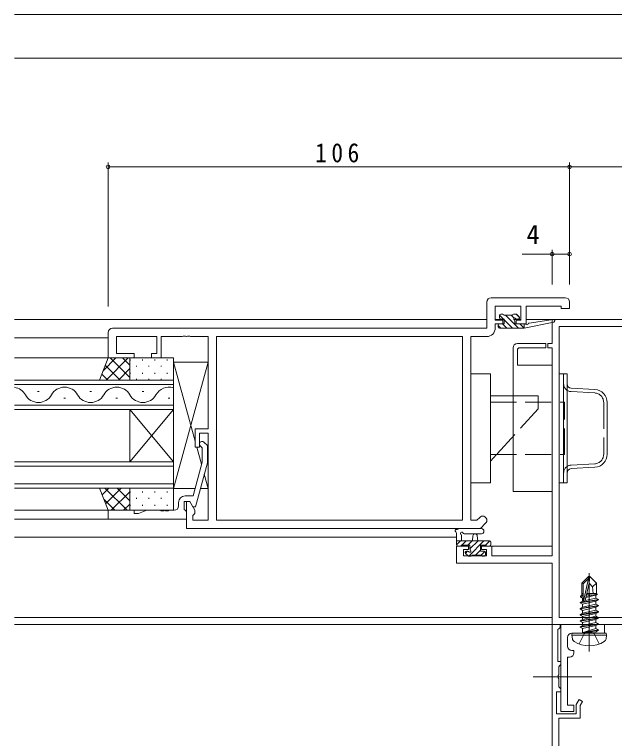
# Model space of a CAD drawing. Units: millimetres, scale not verified. Extents: x -594 to 539, y -420 to 386.
# Drawn here: x 145.6 to 283.4, y -145.1 to 21.1 of the extents above; entities that cross this region are included whole.
import ezdxf
from ezdxf.enums import TextEntityAlignment as Align

# ---------------------------------------------------------------- set-up
doc = ezdxf.new("R2010")
doc.units = ezdxf.units.MM
doc.header["$LTSCALE"] = 2
doc.linetypes.add('CHAIN2', pattern=[12, 9, -1, 1, -1])
doc.linetypes.add('DASHED3', pattern=[4, 3, -1])
for name, color, linetype, lineweight in [('0-3_YKK_11', 7, 'Continuous', 9), ('0-4_YKK_11E', 7, 'Continuous', 9), ('0-5_YKK_12', 2, 'Continuous', 9), ('0-6_YKK_13', 4, 'Continuous', 9), ('0-8_YKK_D', 6, 'Continuous', 9)]:
    doc.layers.add(name, color=color, linetype=linetype, lineweight=lineweight)
doc.styles.add('ＭＳ ゴシック', font='')
doc.styles.get('ＭＳ ゴシック').set_extended_font_data('MS Gothic')

msp = doc.modelspace()

# ---------------------------------------------------------------- linework, layer by layer
at = {"layer": '0-3_YKK_11'}
for p, q in [((272.053, -43.934), (255.053, -43.934)), ((254.053, -44.934), (254.053, -50.934)), ((255.983, -45.864), (261.853, -45.864)), ((255.983, -49.134), (255.983, -45.864)), ((261.853, -45.864), (261.853, -49.134)), ((263.053, -45.864), (271.123, -45.864)), ((263.053, -49.934), (263.053, -45.864)), ((271.123, -45.864), (271.123, -46.434)), ((271.123, -46.434), (273.054, -46.434)), ((273.054, -46.434), (273.054, -44.934)), ((257.753, -49.134), (255.983, -49.134)), ((257.753, -49.934), (257.753, -49.134)), ((260.753, -49.134), (260.753, -49.934)), ((261.853, -49.134), (260.753, -49.134)), ((269.053, -48.934), (269.053, -54.434)), ((304.053, -48.934), (269.053, -48.934)), ((254.053, -50.934), (168.053, -50.934)), ((255.983, -49.934), (257.753, -49.934)), ((255.983, -50.864), (255.983, -49.934)), ((260.753, -49.934), (263.053, -49.934)), ((270.683, -50.564), (292.423, -50.564)), ((270.683, -117.304), (270.683, -50.564)), ((167.053, -51.934), (167.053, -57.734)), ((168.983, -52.864), (178.253, -52.864)), ((168.983, -56.734), (168.983, -52.864)), ((178.253, -52.864), (178.253, -56.734)), ((179.253, -52.864), (184.095, -52.864)), ((179.253, -57.734), (179.253, -52.864)), ((184.095, -52.864), (184.278, -52.744)), ((184.278, -52.744), (184.828, -52.744)), ((184.828, -52.744), (185.012, -52.864)), ((185.012, -52.864), (185.095, -52.864)), ((185.095, -52.864), (185.278, -52.744)), ((185.278, -52.744), (185.828, -52.744)), ((185.828, -52.744), (186.012, -52.864)), ((186.012, -52.864), (190.053, -52.864)), ((190.053, -52.864), (190.053, -74.034)), ((191.983, -52.864), (191.983, -95.004)), ((248.423, -52.864), (191.983, -52.864)), ((248.423, -52.864), (191.983, -52.864)), ((248.423, -95.004), (248.423, -52.864)), ((250.353, -52.864), (253.983, -52.864)), ((250.353, -95.004), (250.353, -52.864)), ((268.053, -54.434), (268.053, -55.434)), ((269.053, -54.434), (268.053, -54.434)), ((268.053, -55.434), (269.053, -55.434)), ((269.053, -55.434), (269.053, -103.204)), ((167.053, -57.734), (173.053, -57.734)), ((173.053, -56.734), (168.983, -56.734)), ((173.053, -57.734), (173.053, -56.734)), ((177.053, -56.734), (177.053, -57.734)), ((178.253, -56.734), (177.053, -56.734)), ((177.053, -57.734), (179.253, -57.734)), ((187.053, -74.034), (187.053, -78.234)), ((190.053, -74.034), (187.053, -74.034)), ((188.053, -75.034), (190.053, -75.034)), ((188.053, -78.234), (188.053, -75.034)), ((190.053, -75.034), (190.053, -95.004)), ((188.653, -78.383), (188.229, -77.959)), ((189.078, -77.11), (189.853, -77.886)), ((189.853, -77.886), (189.853, -81.831)), ((187.053, -78.234), (188.053, -78.234)), ((188.653, -81.673), (188.653, -78.383)), ((186.574, -89.434), (188.653, -81.673)), ((189.853, -81.831), (187.146, -91.934)), ((184.753, -89.434), (186.574, -89.434)), ((183.253, -91.734), (183.253, -90.934)), ((184.553, -90.734), (184.553, -92.534)), ((185.853, -90.734), (184.553, -90.734)), ((185.053, -90.734), (185.053, -96.934)), ((185.853, -90.734), (185.053, -90.734)), ((186.546, -91.934), (185.853, -90.734)), ((186.983, -92.692), (185.853, -90.734)), ((167.053, -92.734), (173.053, -92.734)), ((167.053, -94.734), (167.053, -92.734)), ((173.053, -92.734), (173.053, -93.434)), ((174.053, -93.434), (175.977, -92.734)), ((175.977, -92.734), (179.095, -92.734)), ((179.095, -92.734), (179.279, -92.854)), ((179.279, -92.854), (179.828, -92.854)), ((179.828, -92.854), (180.012, -92.734)), ((180.012, -92.734), (180.095, -92.734)), ((180.095, -92.734), (180.279, -92.854)), ((180.279, -92.854), (180.828, -92.854)), ((180.828, -92.854), (181.012, -92.734)), ((181.012, -92.734), (182.253, -92.734)), ((184.553, -92.534), (184.753, -92.734)), ((184.753, -92.734), (185.053, -93.034)), ((185.053, -93.034), (185.053, -94.734)), ((187.146, -91.934), (186.546, -91.934)), ((186.983, -93.504), (186.983, -92.692)), ((173.053, -93.434), (174.053, -93.434)), ((186.553, -93.934), (186.983, -93.504)), ((186.553, -95.004), (186.553, -93.934)), ((252.406, -94.352), (251.754, -95.004)), ((185.053, -94.734), (167.053, -94.734)), ((190.053, -95.004), (186.553, -95.004)), ((191.983, -95.004), (248.423, -95.004)), ((251.754, -95.004), (250.353, -95.004)), ((252.553, -96.934), (253.771, -95.717)), ((185.053, -96.934), (252.553, -96.934)), ((247.053, -100.934), (247.053, -104.834)), ((249.853, -100.934), (247.053, -100.934)), ((249.853, -101.734), (249.853, -100.934)), ((252.853, -100.934), (252.853, -101.734)), ((255.153, -100.934), (252.853, -100.934)), ((255.153, -103.204), (255.153, -100.934)), ((248.684, -101.734), (249.853, -101.734)), ((248.684, -103.204), (248.684, -101.734)), ((252.853, -101.734), (253.953, -101.734)), ((253.953, -101.734), (253.953, -103.204)), ((253.953, -103.204), (248.684, -103.204)), ((269.053, -103.204), (255.153, -103.204)), ((247.053, -104.834), (269.053, -104.834)), ((269.053, -104.834), (269.053, -118.934)), ((292.423, -117.304), (270.683, -117.304)), ((269.053, -118.934), (294.053, -118.934))]:
    msp.add_line(p, q, dxfattribs=at)
for centre, radius, start, end in [((255.053, -44.934), 1, 90, 179.99998), ((272.053, -44.934), 1, 0, 89.99998), ((168.053, -51.934), 1, 90, 179.99998), ((253.983, -50.864), 2, 270, 359.99998), ((188.653, -77.534), 0.6, 44.99998, 225), ((184.753, -90.934), 1.5, 90, 179.99998), ((182.253, -91.734), 1, 270, 359.99998), ((253.088, -95.035), 0.965, 314.99998, 135)]:
    msp.add_arc(centre, radius, start, end, dxfattribs=at)
at = {"layer": '0-4_YKK_11E'}
for p, q in [((270.854, -118.934), (269.053, -118.934)), ((269.053, -118.934), (269.053, -156.934)), ((270.553, -119.934), (270.854, -119.634)), ((270.854, -119.634), (270.854, -118.934)), ((281.053, -118.934), (271.053, -118.934)), ((271.053, -118.934), (271.053, -138.934)), ((281.053, -120.934), (281.053, -118.934)), ((270.353, -127.434), (270.354, -120.134)), ((270.354, -120.134), (270.553, -119.934)), ((273.553, -120.934), (276.883, -120.934)), ((276.883, -120.934), (277.074, -120.791)), ((277.074, -120.791), (278.033, -120.791)), ((278.033, -120.791), (278.224, -120.934)), ((278.224, -120.934), (281.053, -120.934)), ((272.553, -123.934), (272.553, -121.934)), ((274.053, -124.934), (273.553, -124.934)), ((274.053, -125.434), (274.053, -124.934)), ((271.054, -127.434), (270.353, -127.434)), ((271.054, -128.134), (271.054, -127.434)), ((272.553, -126.434), (273.053, -126.434)), ((272.553, -137.434), (272.553, -126.434)), ((270.553, -128.634), (270.753, -128.434)), ((270.553, -130.476), (270.553, -128.634)), ((270.753, -128.434), (271.054, -128.134)), ((270.433, -130.659), (270.553, -130.476)), ((270.433, -131.209), (270.433, -130.659)), ((270.553, -131.393), (270.433, -131.209)), ((270.553, -133.234), (270.553, -131.393)), ((270.053, -134.434), (271.054, -134.434)), ((270.053, -139.434), (270.053, -134.434)), ((270.753, -133.434), (270.553, -133.234)), ((271.054, -133.734), (270.753, -133.434)), ((271.054, -134.434), (271.054, -133.734)), ((275.217, -136.159), (274.553, -137.309)), ((275.997, -136.609), (275.217, -136.159)), ((274.053, -137.434), (272.553, -137.434)), ((274.053, -138.934), (274.053, -137.434)), ((274.553, -137.309), (274.553, -139.434)), ((275.453, -137.55), (275.997, -136.609)), ((275.453, -140.434), (275.453, -137.55)), ((274.553, -139.434), (270.053, -139.434)), ((271.053, -138.934), (274.053, -138.934)), ((270.553, -140.434), (275.453, -140.434)), ((270.553, -157.434), (270.553, -140.434))]:
    msp.add_line(p, q, dxfattribs=at)
for centre, start, end in [((273.553, -121.934), 90, 179.99998), ((273.553, -123.934), 180, 269.99998), ((273.053, -125.434), 270, 359.99998)]:
    msp.add_arc(centre, 1, start, end, dxfattribs=at)
at = {"layer": '0-5_YKK_12'}
for p, q in [((145.553, 21.066), (334.053, 21.066)), ((145.553, 11.066), (324.053, 11.066)), ((254.053, -48.934), (145.553, -48.934)), ((258.053, -48.934), (256.001, -48.934)), ((261.836, -48.934), (260.224, -48.934)), ((269.053, -48.934), (263.053, -48.934)), ((269.053, -54.134), (269.053, -48.934)), ((167.053, -53.134), (145.553, -53.134)), ((269.053, -102.904), (269.053, -55.734)), ((145.553, -57.734), (167.053, -57.734)), ((145.553, -62.834), (182.053, -62.834)), ((182.053, -62.834), (182.053, -69.634)), ((182.053, -63.834), (145.553, -63.834)), ((150.853, -65.474), (151.253, -65.474)), ((162.853, -65.474), (163.253, -65.474)), ((174.853, -65.474), (175.253, -65.474)), ((156.853, -66.994), (157.253, -66.994)), ((168.853, -66.994), (169.253, -66.994)), ((180.853, -66.994), (181.253, -66.994)), ((145.553, -68.634), (182.053, -68.634)), ((182.053, -69.634), (145.553, -69.634)), ((182.053, -81.634), (172.053, -69.634)), ((182.053, -69.634), (172.053, -81.634)), ((172.053, -69.634), (172.053, -81.634)), ((182.053, -69.634), (182.053, -81.634)), ((145.553, -81.634), (182.053, -81.634)), ((182.053, -82.634), (145.553, -82.634)), ((182.053, -81.634), (182.053, -87.634)), ((145.553, -86.634), (182.053, -86.634)), ((182.053, -87.634), (145.553, -87.634)), ((145.553, -92.734), (167.053, -92.734)), ((167.053, -94.734), (145.553, -94.734)), ((247.053, -98.934), (145.553, -98.934)), ((254.653, -100.934), (269.053, -100.934)), ((269.053, -118.934), (269.053, -105.134)), ((269.053, -117.304), (145.553, -117.304)), ((269.053, -118.934), (145.553, -118.934))]:
    msp.add_line(p, q, dxfattribs=at)
for centre, start, end in [((145.053, -67.911), 29.20253, 81.63467), ((157.053, -67.911), 29.20253, 150.79745), ((169.053, -67.911), 29.20253, 150.79745), ((181.053, -67.911), 73.08415, 150.79745), ((151.053, -64.558), 209.20253, 330.79745), ((163.053, -64.558), 209.20253, 330.79745), ((175.053, -64.558), 209.20253, 330.79745)]:
    msp.add_arc(centre, 3.437, start, end, dxfattribs=at)
at = {"layer": '0-6_YKK_13'}
for p, q in [((256.953, -48.534), (256.953, -48.034)), ((257.849, -48.834), (256.965, -47.951)), ((257.253, -47.734), (257.753, -47.734)), ((257.953, -47.934), (259.953, -47.934)), ((261.296, -50.934), (258.296, -47.934)), ((260.327, -48.618), (259.643, -47.934)), ((260.153, -47.734), (260.753, -47.734)), ((261.551, -48.495), (260.793, -47.737)), ((260.966, -47.822), (261.466, -48.322)), ((258.053, -48.834), (257.253, -48.834)), ((258.053, -49.934), (258.053, -48.834)), ((259.949, -50.934), (258.053, -49.038)), ((260.453, -49.295), (260.453, -49.934)), ((261.253, -48.834), (260.914, -48.834)), ((262.651, -50.934), (269.412, -49.528)), ((263.765, -49.761), (269.307, -48.938)), ((256.653, -50.634), (256.653, -50.234)), ((257.255, -50.934), (256.653, -50.333)), ((256.953, -49.934), (258.053, -49.934)), ((256.953, -50.934), (262.651, -50.934)), ((258.602, -50.934), (257.602, -49.934)), ((260.453, -49.934), (262.651, -49.934)), ((262.643, -50.934), (261.643, -49.934)), ((262.651, -49.934), (262.738, -49.92)), ((262.651, -50.934), (262.651, -49.934)), ((261.054, -54.434), (267.554, -54.434)), ((267.554, -54.434), (267.554, -55.434)), ((260.054, -88.434), (260.054, -55.434)), ((261.054, -55.934), (261.054, -59.434)), ((267.554, -55.434), (261.554, -55.434)), ((165.053, -62.834), (167.053, -57.734)), ((168.857, -57.734), (165.89, -60.701)), ((171.685, -57.734), (166.585, -62.834)), ((167.053, -57.734), (172.053, -57.734)), ((172.053, -62.255), (167.533, -57.734)), ((172.053, -59.426), (170.362, -57.734)), ((172.053, -57.734), (172.053, -62.834)), ((182.053, -57.734), (172.053, -57.734)), ((172.053, -57.734), (172.053, -62.834)), ((172.143, -58.154), (172.143, -58.354)), ((174.973, -58.154), (174.973, -58.354)), ((177.803, -58.154), (177.803, -58.354)), ((180.633, -58.154), (180.633, -58.354)), ((182.053, -62.834), (182.053, -57.734)), ((169.805, -62.834), (166.392, -59.421)), ((173.558, -59.569), (173.558, -59.769)), ((176.388, -59.569), (176.388, -59.769)), ((179.218, -59.569), (179.218, -59.769)), ((182.048, -59.569), (182.048, -59.769)), ((182.053, -58.734), (182.053, -87.734)), ((190.053, -58.734), (182.053, -58.734)), ((190.053, -58.734), (182.053, -87.734)), ((187.053, -76.859), (182.053, -58.734)), ((190.053, -73.734), (190.053, -58.734)), ((261.054, -59.434), (269.054, -59.434)), ((166.976, -62.834), (165.595, -61.453)), ((172.053, -60.195), (169.414, -62.834)), ((172.143, -61.184), (172.143, -61.384)), ((174.973, -61.184), (174.973, -61.384)), ((177.803, -61.184), (177.803, -61.384)), ((180.633, -61.184), (180.633, -61.384)), ((250.353, -61.434), (254.853, -61.434)), ((250.353, -61.434), (250.353, -86.434)), ((254.853, -61.434), (254.853, -86.434)), ((270.684, -61.434), (270.684, -86.434)), ((271.684, -61.434), (272.484, -61.434)), ((271.684, -86.434), (271.684, -61.434)), ((272.484, -86.434), (272.484, -61.434)), ((172.053, -62.834), (165.053, -62.834)), ((172.053, -62.834), (182.053, -62.834)), ((173.558, -62.599), (173.558, -62.799)), ((176.388, -62.599), (176.388, -62.799)), ((179.218, -62.599), (179.218, -62.799)), ((182.048, -62.599), (182.048, -62.799)), ((273.425, -64.689), (278.862, -65.012)), ((265.853, -66.434), (254.853, -66.434)), ((265.853, -67.934), (265.853, -66.434)), ((281.684, -68.007), (281.684, -79.861)), ((190.053, -87.734), (190.053, -75.334)), ((188.519, -82.173), (187.433, -78.234)), ((256.229, -79.934), (254.853, -81.434)), ((278.862, -82.856), (273.425, -83.179)), ((190.053, -87.734), (189.15, -84.458)), ((165.053, -87.634), (167.053, -92.734)), ((172.053, -87.634), (165.053, -87.634)), ((167.241, -87.634), (165.67, -89.206)), ((171.421, -92.734), (166.321, -87.634)), ((170.069, -87.634), (166.466, -91.237)), ((172.053, -90.539), (169.149, -87.634)), ((172.053, -87.71), (171.977, -87.634)), ((172.053, -92.734), (172.053, -87.634)), ((172.053, -87.634), (182.053, -87.634)), ((172.053, -92.734), (172.053, -87.634)), ((182.053, -87.634), (182.053, -92.734)), ((182.053, -87.734), (187.029, -87.734)), ((188.272, -87.734), (190.053, -87.734)), ((250.353, -86.434), (254.853, -86.434)), ((270.684, -86.434), (271.684, -86.434)), ((271.684, -86.434), (272.484, -86.434)), ((172.053, -88.479), (167.798, -92.734)), ((172.144, -88.454), (172.144, -88.654)), ((174.973, -88.454), (174.973, -88.654)), ((177.803, -88.454), (177.803, -88.654)), ((180.633, -88.454), (180.633, -88.654)), ((168.592, -92.734), (166.061, -90.203)), ((172.053, -91.307), (170.626, -92.734)), ((173.558, -89.869), (173.558, -90.069)), ((176.388, -89.869), (176.388, -90.069)), ((179.219, -89.869), (179.219, -90.069)), ((182.048, -89.869), (182.048, -90.069)), ((167.053, -92.734), (172.053, -92.734)), ((182.053, -92.734), (172.053, -92.734)), ((172.144, -91.484), (172.144, -91.684)), ((174.973, -91.484), (174.973, -91.684)), ((177.803, -91.484), (177.803, -91.684)), ((180.633, -91.484), (180.633, -91.684)), ((247.053, -100.634), (247.053, -97.954)), ((252.781, -96.934), (247.619, -96.934)), ((248.253, -98.554), (248.253, -99.734)), ((252.781, -98.134), (248.82, -98.137)), ((250.753, -99.734), (250.855, -98.59)), ((251.953, -99.734), (251.851, -98.59)), ((247.053, -99.734), (254.653, -99.734)), ((247.055, -100.664), (247.984, -99.734)), ((247.953, -100.934), (247.353, -100.934)), ((250.153, -100.734), (248.153, -100.734)), ((248.331, -100.734), (249.331, -99.734)), ((249.678, -100.734), (250.678, -99.734)), ((249.872, -103.234), (253.372, -99.734)), ((250.153, -101.606), (252.025, -99.734)), ((250.153, -101.673), (250.153, -100.734)), ((252.553, -100.734), (252.553, -102.134)), ((253.853, -100.734), (252.553, -100.734)), ((253.719, -100.734), (254.713, -99.74)), ((254.653, -100.934), (254.053, -100.934)), ((254.953, -100.034), (254.953, -100.634)), ((249.128, -102.632), (249.625, -102.134)), ((249.641, -103.146), (249.141, -102.646)), ((249.353, -102.134), (249.692, -102.134)), ((252.753, -103.034), (250.653, -103.034)), ((251.419, -103.034), (252.553, -101.9)), ((252.553, -102.134), (253.453, -102.134)), ((252.754, -103.047), (253.618, -102.183)), ((253.753, -102.434), (253.753, -102.934)), ((250.453, -103.234), (249.853, -103.234)), ((253.453, -103.234), (252.953, -103.234)), ((277.403, -107.934), (275.853, -109.484)), ((277.403, -108.359), (277.403, -107.934)), ((277.703, -107.934), (277.403, -107.934)), ((277.553, -109.441), (277.703, -107.934)), ((277.553, -109.441), (277.553, -107.934)), ((277.703, -107.934), (279.253, -109.484)), ((275.853, -109.484), (276.153, -109.609)), ((275.853, -112.253), (275.853, -109.484)), ((276.153, -109.609), (277.403, -108.359)), ((276.153, -113.386), (276.153, -109.609)), ((276.221, -113.557), (277.403, -108.359)), ((276.644, -113.441), (277.553, -109.441)), ((277.553, -109.441), (278.298, -110.286)), ((278.298, -110.286), (279.253, -109.484)), ((279.253, -111.905), (279.253, -109.484)), ((278.298, -110.286), (278.453, -111.834)), ((275.553, -112.427), (276.003, -112.167)), ((275.553, -112.427), (276.153, -112.31)), ((275.553, -112.642), (275.553, -112.427)), ((275.553, -112.642), (276.153, -112.543)), ((275.553, -112.642), (276.003, -112.902)), ((275.853, -111.834), (276.153, -111.834)), ((276.003, -112.167), (276.153, -112.133)), ((276.003, -112.902), (276.157, -112.867)), ((276.003, -113.567), (276.003, -112.902)), ((276.648, -113.421), (279.103, -112.867)), ((276.808, -112.72), (279.103, -112.202)), ((276.875, -112.424), (279.453, -112)), ((276.936, -112.158), (278.602, -111.834)), ((277.009, -111.834), (279.253, -111.834)), ((279.453, -112), (279.103, -112.202)), ((279.103, -112.867), (279.103, -112.202)), ((279.653, -113.184), (279.103, -112.867)), ((279.253, -111.905), (279.453, -112)), ((275.453, -113.884), (279.653, -113.184)), ((279.653, -113.284), (275.453, -113.984)), ((275.453, -113.884), (276.003, -113.567)), ((275.453, -113.984), (275.453, -113.884)), ((275.453, -113.984), (276.003, -114.302)), ((275.453, -115.284), (279.653, -114.584)), ((276.003, -113.567), (276.195, -113.524)), ((276.003, -114.302), (279.103, -113.602)), ((276.003, -114.967), (279.103, -114.267)), ((276.003, -114.967), (276.003, -114.302)), ((279.653, -113.284), (279.103, -113.602)), ((279.103, -114.267), (279.103, -113.602)), ((279.653, -114.584), (279.103, -114.267)), ((279.653, -113.284), (279.653, -113.184)), ((279.653, -114.684), (279.653, -114.584)), ((279.653, -114.684), (275.453, -115.384)), ((275.453, -115.284), (276.003, -114.967)), ((275.453, -115.384), (275.453, -115.284)), ((275.453, -115.384), (276.003, -115.702)), ((275.453, -116.684), (279.653, -115.984)), ((279.653, -116.084), (275.453, -116.784)), ((276.003, -115.702), (279.103, -115.002)), ((276.003, -116.367), (279.103, -115.667)), ((276.003, -116.367), (276.003, -115.702)), ((279.653, -114.684), (279.103, -115.002)), ((279.103, -115.667), (279.103, -115.002)), ((279.653, -115.984), (279.103, -115.667)), ((279.653, -116.084), (279.103, -116.402)), ((279.653, -116.084), (279.653, -115.984)), ((275.453, -116.684), (276.003, -116.367)), ((275.453, -116.784), (275.453, -116.684)), ((275.453, -116.784), (276.003, -117.102)), ((275.453, -118.084), (279.653, -117.384)), ((279.653, -117.484), (275.453, -118.184)), ((275.453, -118.084), (276.003, -117.767)), ((276.003, -117.102), (279.103, -116.402)), ((276.003, -117.767), (279.103, -117.067)), ((276.003, -117.767), (276.003, -117.102)), ((276.003, -118.502), (279.103, -117.802)), ((279.103, -117.067), (279.103, -116.402)), ((279.653, -117.384), (279.103, -117.067)), ((279.653, -117.484), (279.103, -117.802)), ((279.103, -118.467), (279.103, -117.802)), ((279.653, -117.484), (279.653, -117.384)), ((275.453, -118.184), (275.453, -118.084)), ((275.453, -118.184), (276.003, -118.502)), ((279.653, -118.884), (275.453, -119.584)), ((275.453, -119.484), (276.003, -119.167)), ((275.453, -119.584), (275.453, -119.484)), ((275.453, -119.584), (276.003, -119.902)), ((276.003, -119.167), (279.103, -118.467)), ((276.003, -119.167), (276.003, -118.502)), ((276.003, -119.902), (279.103, -119.202)), ((279.653, -118.884), (279.103, -119.202)), ((279.103, -119.867), (279.103, -119.202)), ((279.653, -118.884), (279.653, -118.784)), ((273.553, -121.434), (273.641, -120.934)), ((273.641, -120.934), (281.465, -120.934)), ((276.003, -120.734), (276.003, -119.902)), ((279.103, -119.867), (276.053, -120.784)), ((276.053, -120.784), (279.653, -120.184)), ((279.653, -120.284), (276.053, -120.884)), ((276.053, -120.884), (279.103, -120.602)), ((276.053, -120.884), (276.053, -120.784)), ((279.653, -120.284), (279.103, -120.602)), ((279.103, -120.734), (279.103, -120.602)), ((279.653, -120.284), (279.653, -120.184)), ((281.553, -121.434), (281.465, -120.934)), ((273.553, -121.434), (281.553, -121.434)), ((273.553, -121.434), (273.695, -122.237)), ((281.553, -121.434), (281.412, -122.237))]:
    msp.add_line(p, q, dxfattribs=at)
at = {"layer": '0-6_YKK_13', "linetype": 'DASHED3'}
for p, q in [((273.377, -65.487), (278.815, -65.811)), ((254.853, -67.934), (271.853, -67.934)), ((265.853, -69.434), (265.853, -67.934)), ((271.853, -79.934), (271.853, -67.934)), ((280.884, -68.007), (280.884, -79.861)), ((265.853, -69.434), (256.229, -79.934)), ((254.853, -79.934), (271.853, -79.934)), ((278.815, -82.057), (273.377, -82.381)), ((275.253, -123.414), (276.408, -121.097)), ((276.408, -121.097), (277.553, -120.488)), ((278.698, -121.097), (277.553, -120.488)), ((279.853, -123.414), (278.698, -121.097))]:
    msp.add_line(p, q, dxfattribs=at)
at = {"layer": '0-6_YKK_13', "linetype": 'CHAIN2'}
for p, q in [((277.553, -125.134), (277.553, -106.825)), ((264.708, -130.934), (278.158, -130.934))]:
    msp.add_line(p, q, dxfattribs=at)
at = {"layer": '0-6_YKK_13'}
for points in [[(269.054, -59.434), (269.054, -88.434), (260.054, -88.434)], [(270.684, -61.434), (271.684, -61.434), (271.684, -86.434)], [(275.453, -119.484), (279.653, -118.784), (279.103, -118.467)], [(279.653, -120.284), (279.653, -120.184), (279.103, -119.867)]]:
    msp.add_lwpolyline(points, dxfattribs=at)
for centre, radius, start, end in [((257.253, -48.034), 0.3, 90, 180), ((257.753, -47.934), 0.2, 0, 90), ((260.153, -47.934), 0.2, 90, 180), ((260.753, -48.034), 0.3, 45, 90), ((257.253, -48.534), 0.3, 180, 270), ((260.453, -48.834), 0.25, 33.05573, 236.94426), ((260.153, -49.295), 0.3, 0, 56.94426), ((260.914, -48.534), 0.3, 213.05573, 270), ((261.253, -48.534), 0.3, 270, 45), ((263.809, -50.058), 0.3, 98.44934, 158.44934), ((269.351, -49.234), 0.3, 281.7498, 98.44934), ((256.953, -50.234), 0.3, 90, 180), ((256.953, -50.634), 0.3, 180, 270), ((262.786, -50.216), 0.3, 39.19753, 99.19753), ((263.251, -49.837), 0.3, 219.19753, 338.44934), ((261.054, -55.434), 1, 90, 180), ((261.554, -55.934), 0.5, 90, 180), ((273.484, -63.69), 1, 180, 266.59355), ((278.684, -68.007), 3, 0, 86.59355), ((278.684, -79.861), 3, 273.40643, 0), ((273.484, -84.178), 1, 93.40643, 180), ((247.053, -97.434), 0.3, 79.47121, 239.99998), ((246.753, -97.954), 0.3, 0, 60), ((247.163, -96.844), 0.3, 259.47121, 319.47121), ((247.619, -97.234), 0.3, 90, 139.47121), ((248.253, -98.034), 0.3, 19.18974, 239.99998), ((248.82, -97.837), 0.3, 199.18974, 270.04022), ((252.781, -97.534), 0.6, 270.04022, 90.04022), ((247.953, -98.554), 0.3, 0, 60), ((251.353, -98.634), 0.5, 5.09206, 174.90793), ((247.353, -100.634), 0.3, 180, 270), ((247.953, -100.734), 0.2, 270, 0), ((254.053, -100.734), 0.2, 180, 270), ((254.653, -100.034), 0.3, 0, 90), ((254.653, -100.634), 0.3, 270, 0), ((249.353, -102.434), 0.3, 90, 225), ((249.692, -102.434), 0.3, 33.05573, 90), ((250.153, -102.134), 0.25, 213.05573, 56.94426), ((250.453, -101.673), 0.3, 180, 236.94426), ((250.453, -103.034), 0.2, 270, 0), ((252.953, -103.034), 0.2, 180, 270), ((253.453, -102.434), 0.3, 0, 90), ((253.453, -102.934), 0.3, 270, 0), ((249.853, -102.934), 0.3, 225, 270), ((276.402, -113.386), 0.248, 180, 347.19095), ((275.803, -120.734), 0.2, 270, 0), ((279.303, -120.734), 0.2, 180, 270), ((274.581, -122.081), 0.9, 190, 237.94411), ((277.553, -117.334), 6.5, 237.94411, 302.05588), ((280.526, -122.081), 0.9, 302.05588, 350)]:
    msp.add_arc(centre, radius, start, end, dxfattribs=at)
at = {"layer": '0-6_YKK_13', "linetype": 'DASHED3'}
for centre, radius, start, end in [((273.484, -63.69), 1.8, 180, 266.59355), ((278.684, -68.007), 2.2, 0, 86.59355), ((278.684, -79.861), 2.2, 273.40643, 0), ((273.484, -84.178), 1.8, 93.40643, 180)]:
    msp.add_arc(centre, radius, start, end, dxfattribs=at)
at = {"layer": '0-8_YKK_D'}
for p, q in [((167.053, -45.934), (167.053, -12.934)), ((273.054, -40.934), (273.054, -12.934)), ((273.054, -40.934), (273.054, -12.934)), ((273.054, -13.934), (167.053, -13.934)), ((273.054, -13.934), (304.053, -13.934)), ((269.053, -40.934), (269.053, -32.934)), ((273.054, -40.934), (273.054, -32.934)), ((269.053, -33.934), (262.153, -33.934)), ((273.054, -33.934), (269.053, -33.934))]:
    msp.add_line(p, q, dxfattribs=at)
for centre in [(167.053, -13.934), (273.054, -13.934), (273.054, -13.934), (269.053, -33.934), (273.054, -33.934)]:
    msp.add_circle(centre, 0.425, dxfattribs=at)

# ---------------------------------------------------------------- texts
at = {"layer": '0-8_YKK_D', "color": 7, "style": 'ＭＳ ゴシック'}
msp.add_text('4', height=4.399, dxfattribs=at).set_placement((263.153, -32.934), align=Align.BOTTOM_LEFT)
at = {"layer": '0-8_YKK_D', "color": 7, "insert": (214.613, -12.934), "char_height": 4.399, "attachment_point": 7, "style": 'ＭＳ ゴシック'}
msp.add_mtext('\\T1.38;\\W0.9;106', dxfattribs=at)

doc.saveas('drawing.dxf')
